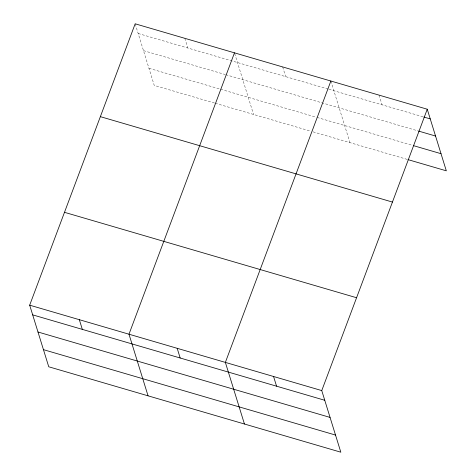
<?xml version="1.0" encoding="UTF-8"?>
<svg xmlns="http://www.w3.org/2000/svg" width="476" height="476" viewBox="0 0 476 476"><rect width="100%" height="100%" fill="white"/><g stroke="black" fill="none" stroke-linecap="round" stroke-linejoin="round"><path stroke-width="0.36" stroke-dasharray="2.38 1.78" d="M138.171 33.493L328.196 89.066M328.904 89.274L423.164 116.834M143.478 50.629L225.047 74.482M225.761 74.69L417.839 130.858M148.94 68.282L219.876 89.024M220.584 89.232L316.284 117.221M316.992 117.423L412.674 145.406M214.539 103.048L154.242 85.412L135.172 23.8M215.247 103.25L310.251 131.037M313.083 131.864L407.343 159.43M379.057 95.123L382.061 104.815M330.868 81.027L349.937 142.639M282.673 66.938L285.671 76.63M234.692 53.532L253.553 114.454M184.825 38.318L187.824 48.017"/><path stroke-width="0.71" d="M427.252 109.218L321.758 390.588L340.828 452.2L48.748 366.782L29.679 305.17L135.172 23.8L427.252 109.218L446.321 170.83L408.051 159.638M234.478 52.842L128.984 334.212L148.054 395.824M330.868 81.027L225.368 362.397L244.444 424.015M423.872 117.042L430.25 118.911M418.547 131.067L435.558 136.041M413.382 145.614L441.02 153.694M100.359 116.65L392.438 202.068M64.492 212.32L356.572 297.732M29.679 305.17L321.758 390.588M32.677 314.862L324.757 400.28M37.979 331.998L330.058 417.416M43.447 349.652L335.526 435.064M273.563 376.492L276.562 386.185M177.179 348.307L180.178 358M79.331 319.693L82.33 329.386"/></g></svg>
